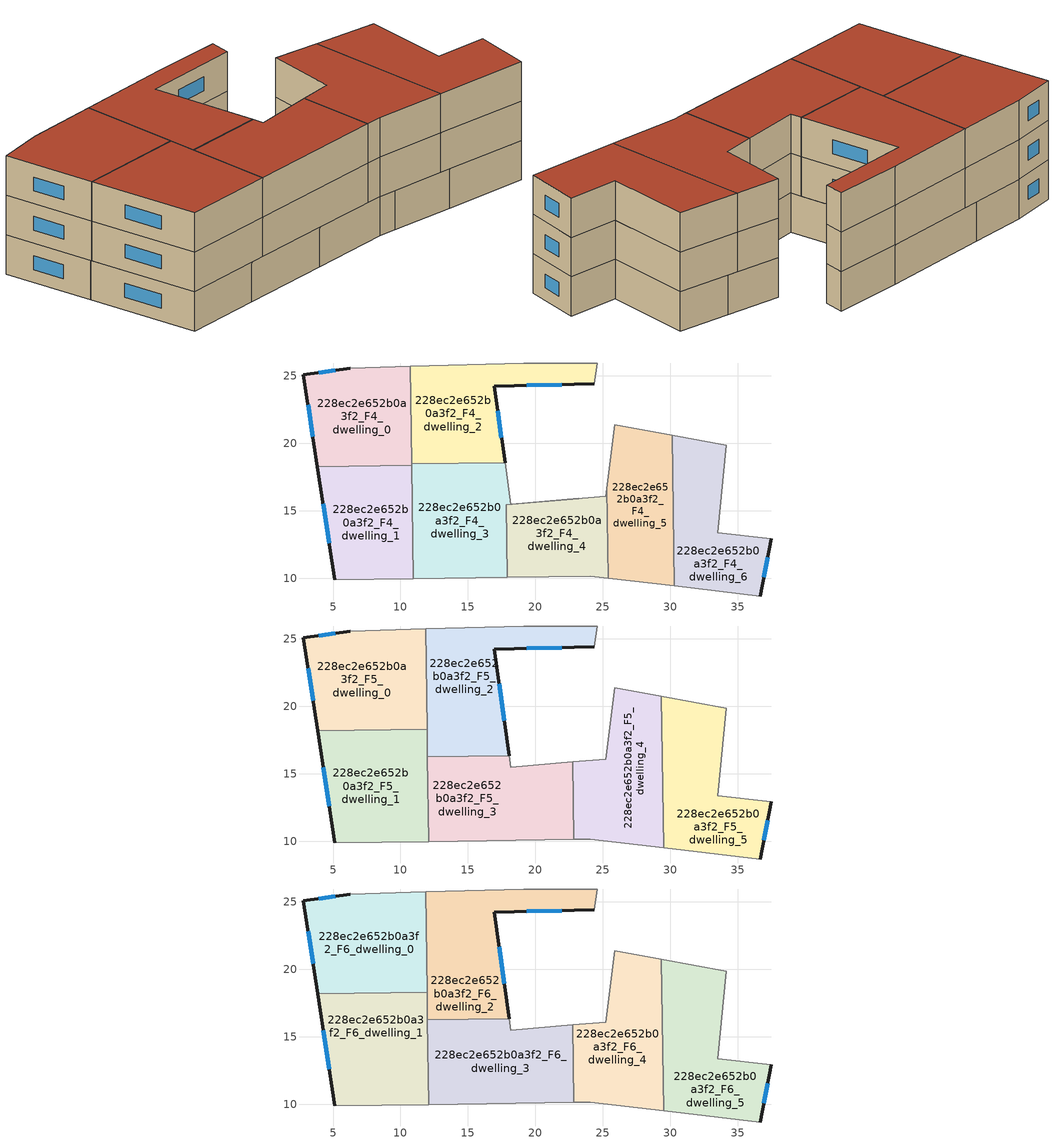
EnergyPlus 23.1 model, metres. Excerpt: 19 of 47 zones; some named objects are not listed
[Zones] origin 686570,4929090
228ec2e652b0a3f2_F4_dwelling_0
 floor to 228ec2e652b0a3f2_F3_dwelling_0 (EU_floor_Construction): 10.72,25.71 10.83,18.36 3.85,18.26 2.81,25.08 6.28,25.58 z12
 wall outside (EU_wall_Construction): 6.28,25.58 2.81,25.08 3.85,18.26 z12:15
 wall to 228ec2e652b0a3f2_F4_dwelling_1 (EU_wall_Construction): 3.85,18.26 10.83,18.36 z12:15
 wall adiabatic (EU_wall_Construction): 10.72,25.71 6.28,25.58 z12:15
 wall to 228ec2e652b0a3f2_F4_dwelling_2 (EU_wall_Construction): 10.83,18.48 10.72,25.71 z12:15
 wall to 228ec2e652b0a3f2_F4_dwelling_3 (EU_wall_Construction): 10.83,18.36 10.83,18.48 z12:15
 window (EU_Window_Construction): 3.14,22.86 3.51,20.48 / 5.15,25.41 3.93,25.24 z12.98:14.02
228ec2e652b0a3f2_F4_dwelling_1
 floor to 228ec2e652b0a3f2_F3_dwelling_1 (EU_floor_Construction): 10.83,18.36 10.95,9.96 5.13,9.88 3.85,18.26 z12
 wall outside (EU_wall_Construction): 3.85,18.26 5.13,9.88 z12:15
 wall adiabatic (EU_wall_Construction): 5.13,9.88 10.95,9.96 z12:15
 wall to 228ec2e652b0a3f2_F4_dwelling_3 (EU_wall_Construction): 10.95,9.96 10.83,18.36 z12:15
 window (EU_Window_Construction): 4.26,15.53 4.71,12.6 z12.98:14.02
228ec2e652b0a3f2_F4_dwelling_2
 floor to 228ec2e652b0a3f2_F3_dwelling_2 (EU_floor_Construction): 24.57,25.93 24.38,24.41 16.94,24.25 17.75,18.58 10.83,18.47 10.72,25.71 19.15,25.96 z12
 wall outside (EU_wall_Construction): 17.75,18.58 16.94,24.25 24.38,24.41 z12:15
 wall adiabatic (EU_wall_Construction): 24.38,24.41 24.57,25.93 19.15,25.96 10.72,25.71 z12:15
 wall to 228ec2e652b0a3f2_F4_dwelling_3 (EU_wall_Construction): 10.83,18.47 17.75,18.58 z12:15
 window (EU_Window_Construction): 19.36,24.3 21.96,24.35 / 17.48,20.42 17.2,22.4 z12.98:14.02
228ec2e652b0a3f2_F4_dwelling_3
 floor to 228ec2e652b0a3f2_F3_dwelling_3 (EU_floor_Construction): 23.2,15.91 17.84,15.46 17.92,10.06 10.95,9.96 10.83,18.47 17.75,18.58 18.19,15.5 z12
 wall adiabatic (EU_wall_Construction): 17.84,15.46 23.2,15.91 / 10.95,9.96 17.92,10.06 / 23.2,15.92 18.19,15.5 17.75,18.58 z12:15
 wall to 228ec2e652b0a3f2_F4_dwelling_4 (EU_wall_Construction): 17.92,10.06 17.84,15.46 z12:15
 ceiling adiabatic (EU_roof_Construction): 12.09,9.98 11.97,18.49 10.83,18.47 10.95,9.96 z15
228ec2e652b0a3f2_F4_dwelling_4
 floor to 228ec2e652b0a3f2_F3_dwelling_4 (EU_floor_Construction): 25.3,16.66 25.4,10 24.06,10.16 17.92,10.06 17.84,15.46 25.23,16.08 z12
 wall adiabatic (EU_wall_Construction): 25.3,16.66 25.23,16.08 17.84,15.46 / 17.92,10.06 24.06,10.16 25.4,10 z12:15
 wall to 228ec2e652b0a3f2_F4_dwelling_5 (EU_wall_Construction): 25.4,10 25.3,16.66 z12:15
228ec2e652b0a3f2_F4_dwelling_5
 floor to 228ec2e652b0a3f2_F3_dwelling_5 (EU_floor_Construction): 30.13,20.59 30.3,9.43 25.4,10 25.3,16.66 25.89,21.37 z12
 wall adiabatic (EU_wall_Construction): 25.4,10 30.3,9.43 / 30.13,20.59 25.89,21.37 25.3,16.66 z12:15
 wall to 228ec2e652b0a3f2_F4_dwelling_6 (EU_wall_Construction): 30.3,9.43 30.13,20.59 z12:15
228ec2e652b0a3f2_F4_dwelling_6
 floor to 228ec2e652b0a3f2_F3_dwelling_6 (EU_floor_Construction): 34.14,19.86 33.53,13.38 37.47,12.92 36.67,8.68 30.3,9.43 30.13,20.59 z12
 wall outside (EU_wall_Construction): 36.67,8.68 37.47,12.92 z12:15
 wall adiabatic (EU_wall_Construction): 30.3,9.43 36.67,8.68 / 37.47,12.92 33.53,13.38 34.14,19.86 30.13,20.59 z12:15
 window (EU_Window_Construction): 36.93,10.06 37.21,11.54 z12.98:14.02
228ec2e652b0a3f2_F5_dwelling_0
 floor to 228ec2e652b0a3f2_F4_dwelling_0 (EU_floor_Construction): 10.72,25.71 10.83,18.36 3.85,18.26 2.81,25.08 6.28,25.58 z15
 floor to 228ec2e652b0a3f2_F4_dwelling_1 (EU_floor_Construction): 10.83,18.36 10.83,18.29 3.86,18.19 3.85,18.26 z15
 floor to 228ec2e652b0a3f2_F4_dwelling_2 (EU_floor_Construction): 11.86,25.74 11.97,18.49 10.83,18.48 10.72,25.71 z15
 floor adiabatic (EU_floor_Construction): 11.97,18.49 11.97,18.31 10.83,18.29 10.83,18.48 z15
 wall outside (EU_wall_Construction): 6.28,25.58 2.81,25.08 3.86,18.19 z15:18
 wall to 228ec2e652b0a3f2_F5_dwelling_1 (EU_wall_Construction): 3.86,18.19 11.97,18.31 z15:18
 wall adiabatic (EU_wall_Construction): 11.86,25.74 6.28,25.58 z15:18
 wall to 228ec2e652b0a3f2_F5_dwelling_2 (EU_wall_Construction): 11.97,18.31 11.86,25.74 z15:18
 window (EU_Window_Construction): 3.15,22.83 3.52,20.43 / 5.15,25.41 3.93,25.24 z15.98:17.02
228ec2e652b0a3f2_F5_dwelling_1
 floor to 228ec2e652b0a3f2_F4_dwelling_1 (EU_floor_Construction): 10.83,18.29 10.95,9.96 5.13,9.88 3.86,18.19 z15
 floor adiabatic (EU_floor_Construction): 11.97,18.31 12.09,9.98 10.95,9.96 10.83,18.29 z15
 wall outside (EU_wall_Construction): 3.86,18.19 5.13,9.88 z15:18
 wall adiabatic (EU_wall_Construction): 5.13,9.88 12.09,9.98 z15:18
 wall to 228ec2e652b0a3f2_F5_dwelling_3 (EU_wall_Construction): 12.09,9.98 12,16.26 z15:18
 wall to 228ec2e652b0a3f2_F5_dwelling_2 (EU_wall_Construction): 12,16.26 11.97,18.31 z15:18
 window (EU_Window_Construction): 4.27,15.48 4.71,12.58 z15.98:17.02
228ec2e652b0a3f2_F5_dwelling_2
 floor to 228ec2e652b0a3f2_F4_dwelling_2 (EU_floor_Construction): 24.57,25.93 24.38,24.41 16.94,24.25 17.75,18.58 11.97,18.49 11.86,25.74 19.15,25.96 z15
 floor to 228ec2e652b0a3f2_F4_dwelling_3 (EU_floor_Construction): 17.75,18.58 18.06,16.35 12,16.26 11.97,18.49 z15
 wall outside (EU_wall_Construction): 18.06,16.35 16.94,24.25 24.38,24.41 z15:18
 wall adiabatic (EU_wall_Construction): 24.38,24.41 24.57,25.93 19.15,25.96 11.86,25.74 z15:18
 wall to 228ec2e652b0a3f2_F5_dwelling_3 (EU_wall_Construction): 12,16.26 18.06,16.35 z15:18
 window (EU_Window_Construction): 19.36,24.3 21.96,24.35 / 17.7,18.92 17.3,21.68 z15.98:17.02
228ec2e652b0a3f2_F5_dwelling_3
 floor to 228ec2e652b0a3f2_F4_dwelling_3 (EU_floor_Construction): 22.75,15.88 17.84,15.46 17.92,10.06 12.09,9.98 12,16.26 18.06,16.35 18.19,15.5 z15
 floor to 228ec2e652b0a3f2_F4_dwelling_4 (EU_floor_Construction): 22.75,15.88 22.83,10.14 17.92,10.06 17.84,15.46 z15
 wall to 228ec2e652b0a3f2_F5_dwelling_4 (EU_wall_Construction): 22.83,10.14 22.75,15.88 z15:18
 wall adiabatic (EU_wall_Construction): 12.09,9.98 22.83,10.14 / 22.75,15.88 18.19,15.5 18.06,16.35 z15:18
228ec2e652b0a3f2_F5_dwelling_4
 floor to 228ec2e652b0a3f2_F4_dwelling_4 (EU_floor_Construction): 25.3,16.66 25.4,10 24.06,10.16 22.83,10.14 22.75,15.88 25.23,16.08 z15
 floor to 228ec2e652b0a3f2_F4_dwelling_5 (EU_floor_Construction): 29.33,20.74 29.49,9.52 25.4,10 25.3,16.66 25.89,21.37 z15
 wall adiabatic (EU_wall_Construction): 29.33,20.74 25.89,21.37 25.23,16.08 22.75,15.88 / 22.83,10.14 24.06,10.16 29.49,9.52 z15:18
 wall to 228ec2e652b0a3f2_F5_dwelling_5 (EU_wall_Construction): 29.49,9.52 29.33,20.74 z15:18
228ec2e652b0a3f2_F5_dwelling_5
 floor to 228ec2e652b0a3f2_F4_dwelling_5 (EU_floor_Construction): 30.13,20.59 30.3,9.43 29.49,9.52 29.33,20.74 z15
 floor to 228ec2e652b0a3f2_F4_dwelling_6 (EU_floor_Construction): 34.14,19.86 33.53,13.38 37.47,12.92 36.67,8.68 30.3,9.43 30.13,20.59 z15
 wall outside (EU_wall_Construction): 36.67,8.68 37.47,12.92 z15:18
 wall adiabatic (EU_wall_Construction): 29.49,9.52 36.67,8.68 / 37.47,12.92 33.53,13.38 34.14,19.86 29.33,20.74 z15:18
 window (EU_Window_Construction): 36.93,10.06 37.21,11.54 z15.98:17.02
228ec2e652b0a3f2_F6_dwelling_0
 floor to 228ec2e652b0a3f2_F5_dwelling_0 (EU_floor_Construction): 11.86,25.74 11.97,18.31 3.86,18.19 2.81,25.08 6.28,25.58 z18
 wall outside (EU_wall_Construction): 6.28,25.58 2.81,25.08 3.86,18.19 z18:21
 wall to 228ec2e652b0a3f2_F6_dwelling_1 (EU_wall_Construction): 3.86,18.19 11.97,18.31 z18:21
 wall adiabatic (EU_wall_Construction): 11.86,25.74 6.28,25.58 z18:21
 wall to 228ec2e652b0a3f2_F6_dwelling_2 (EU_wall_Construction): 11.97,18.31 11.86,25.74 z18:21
 window (EU_Window_Construction): 3.15,22.83 3.52,20.43 / 5.15,25.41 3.93,25.24 z18.98:20.02
 roof outside (EU_roof_Construction): 11.97,18.31 11.86,25.74 6.28,25.58 2.81,25.08 3.86,18.19 z21
228ec2e652b0a3f2_F6_dwelling_1
 floor to 228ec2e652b0a3f2_F5_dwelling_1 (EU_floor_Construction): 11.97,18.31 12.09,9.98 5.13,9.88 3.86,18.19 z18
 wall outside (EU_wall_Construction): 3.86,18.19 5.13,9.88 z18:21
 wall adiabatic (EU_wall_Construction): 5.13,9.88 12.09,9.98 z18:21
 wall to 228ec2e652b0a3f2_F6_dwelling_3 (EU_wall_Construction): 12.09,9.98 12,16.26 z18:21
 wall to 228ec2e652b0a3f2_F6_dwelling_2 (EU_wall_Construction): 12,16.26 11.97,18.31 z18:21
 window (EU_Window_Construction): 4.27,15.48 4.71,12.58 z18.98:20.02
 roof outside (EU_roof_Construction): 12.09,9.98 11.97,18.31 3.86,18.19 5.13,9.88 z21
228ec2e652b0a3f2_F6_dwelling_2
 floor to 228ec2e652b0a3f2_F5_dwelling_2 (EU_floor_Construction): 24.57,25.93 24.38,24.41 16.94,24.25 18.06,16.35 12,16.26 11.86,25.74 19.15,25.96 z18
 wall outside (EU_wall_Construction): 18.06,16.35 16.94,24.25 24.38,24.41 z18:21
 wall adiabatic (EU_wall_Construction): 24.38,24.41 24.57,25.93 19.15,25.96 11.86,25.74 z18:21
 wall to 228ec2e652b0a3f2_F6_dwelling_3 (EU_wall_Construction): 12,16.26 18.06,16.35 z18:21
 window (EU_Window_Construction): 19.36,24.3 21.96,24.35 / 17.7,18.92 17.3,21.68 z18.98:20.02
 roof outside (EU_roof_Construction): 18.06,16.35 16.94,24.25 24.38,24.41 24.57,25.93 19.15,25.96 11.86,25.74 12,16.26 z21
228ec2e652b0a3f2_F6_dwelling_3
 floor to 228ec2e652b0a3f2_F5_dwelling_3 (EU_floor_Construction): 22.75,15.88 22.83,10.14 12.09,9.98 12,16.26 18.06,16.35 18.19,15.5 z18
 wall to 228ec2e652b0a3f2_F6_dwelling_4 (EU_wall_Construction): 22.83,10.14 22.75,15.88 z18:21
 wall adiabatic (EU_wall_Construction): 12.09,9.98 22.83,10.14 / 22.75,15.88 18.19,15.5 18.06,16.35 z18:21
 roof outside (EU_roof_Construction): 22.83,10.14 22.75,15.88 18.19,15.5 18.06,16.35 12,16.26 12.09,9.98 z21
228ec2e652b0a3f2_F6_dwelling_4
 floor to 228ec2e652b0a3f2_F5_dwelling_4 (EU_floor_Construction): 29.33,20.74 29.49,9.52 24.06,10.16 22.83,10.14 22.75,15.88 25.23,16.08 25.89,21.37 z18
 wall adiabatic (EU_wall_Construction): 29.33,20.74 25.89,21.37 25.23,16.08 22.75,15.88 / 22.83,10.14 24.06,10.16 29.49,9.52 z18:21
 wall to 228ec2e652b0a3f2_F6_dwelling_5 (EU_wall_Construction): 29.49,9.52 29.33,20.74 z18:21
 roof outside (EU_roof_Construction): 29.49,9.52 29.33,20.74 25.89,21.37 25.23,16.08 22.75,15.88 22.83,10.14 24.06,10.16 z21
228ec2e652b0a3f2_F6_dwelling_5
 floor to 228ec2e652b0a3f2_F5_dwelling_5 (EU_floor_Construction): 34.14,19.86 33.53,13.38 37.47,12.92 36.67,8.68 29.49,9.52 29.33,20.74 z18
 wall outside (EU_wall_Construction): 36.67,8.68 37.47,12.92 z18:21
 wall adiabatic (EU_wall_Construction): 29.49,9.52 36.67,8.68 / 37.47,12.92 33.53,13.38 34.14,19.86 29.33,20.74 z18:21
 window (EU_Window_Construction): 36.93,10.06 37.21,11.54 z18.98:20.02
 roof outside (EU_roof_Construction): 36.67,8.68 37.47,12.92 33.53,13.38 34.14,19.86 29.33,20.74 29.49,9.52 z21
[Building]
EU S2 Campaign: North Axis=0; Terrain=City; Solar Distribution=FullExterior
[Site:Location]
Bologna: Latitude=44.5; Longitude=11.25; Time Zone=1; Elevation=37
[SizingPeriod:WeatherFileDays]
AnnualSizingPeriod: Begin Month=1; Begin Day of Month=1; End Month=12; End Day of Month=31; Day of Week for Start Day=Monday; Use Weather File Daylight Saving Period=No; Use Weather File Rain and Snow Indicators=No
[MATERIAL]
EU_InternalMass_Material: Roughness=MediumRough; Thickness=0.1; Conductivity=1; Density=1800; Specific Heat=900; Thermal Absorptance=0.9; Solar Absorptance=0.7; Visible Absorptance=0.7
[MATERIAL:NOMASS] Roughness=MediumRough; Thermal Absorptance=0.9; Solar Absorptance=0.7; Visible Absorptance=0.7
Name | Thermal Resistance
EU_wall_NoMass | 0.905828
EU_roof_NoMass | 0.37593
EU_floor_NoMass | 0.67114
[WINDOWMATERIAL:SIMPLEGLAZINGSYSTEM]
EU_Window_SimpleGlazing: UFactor=4.52486; Solar Heat Gain Coefficient=0.85; Visible Transmittance=0.85
[CONSTRUCTION]
EU_wall_Construction: EU_wall_NoMass
EU_roof_Construction: EU_roof_NoMass
EU_floor_Construction: EU_floor_NoMass
EU_Window_Construction: EU_Window_SimpleGlazing
EU_InternalMass_Construction: EU_InternalMass_Material
[ZONE] Type=1; Multiplier=1; Ceiling Height=autocalculate; Floor Area=autocalculate; Part of Total Floor Area=Yes
Name | Volume
228ec2e652b0a3f2_F4_dwelling_0 | 161.511
228ec2e652b0a3f2_F5_dwelling_0; 228ec2e652b0a3f2_F6_dwelling_0 | 188.432
228ec2e652b0a3f2_F4_dwelling_1; 228ec2e652b0a3f2_F4_dwelling_5 | 161.525
228ec2e652b0a3f2_F5_dwelling_1; 228ec2e652b0a3f2_F6_dwelling_1 | 188.418
228ec2e652b0a3f2_F4_dwelling_2 | 177.877
228ec2e652b0a3f2_F5_dwelling_2; 228ec2e652b0a3f2_F6_dwelling_2 | 192.767
228ec2e652b0a3f2_F4_dwelling_3 | 179.377
228ec2e652b0a3f2_F5_dwelling_3; 228ec2e652b0a3f2_F6_dwelling_3 | 192.757
228ec2e652b0a3f2_F4_dwelling_4 | 127.307
228ec2e652b0a3f2_F5_dwelling_4; 228ec2e652b0a3f2_F6_dwelling_4 | 179.777
228ec2e652b0a3f2_F5_dwelling_5; 228ec2e652b0a3f2_F6_dwelling_5 | 188.436
228ec2e652b0a3f2_F4_dwelling_6 | 161.507
[INTERNALMASS] Construction=EU_InternalMass_Construction
Name | Zone or ZoneList | Surface Area
228ec2e652b0a3f2_F4_dwelling_0_EU_InternalMass | 228ec2e652b0a3f2_F4_dwelling_0 | 53.8364
228ec2e652b0a3f2_F4_dwelling_1_EU_InternalMass | 228ec2e652b0a3f2_F4_dwelling_1 | 53.8406
228ec2e652b0a3f2_F4_dwelling_2_EU_InternalMass | 228ec2e652b0a3f2_F4_dwelling_2 | 59.2919
228ec2e652b0a3f2_F4_dwelling_3_EU_InternalMass | 228ec2e652b0a3f2_F4_dwelling_3 | 59.7897
228ec2e652b0a3f2_F4_dwelling_4_EU_InternalMass | 228ec2e652b0a3f2_F4_dwelling_4 | 42.4284
228ec2e652b0a3f2_F4_dwelling_5_EU_InternalMass | 228ec2e652b0a3f2_F4_dwelling_5 | 53.8418
228ec2e652b0a3f2_F4_dwelling_6_EU_InternalMass | 228ec2e652b0a3f2_F4_dwelling_6 | 53.8357
228ec2e652b0a3f2_F5_dwelling_0_EU_InternalMass | 228ec2e652b0a3f2_F5_dwelling_0 | 62.8107
228ec2e652b0a3f2_F5_dwelling_1_EU_InternalMass | 228ec2e652b0a3f2_F5_dwelling_1 | 62.8058
228ec2e652b0a3f2_F5_dwelling_2_EU_InternalMass | 228ec2e652b0a3f2_F5_dwelling_2 | 64.2544
228ec2e652b0a3f2_F5_dwelling_3_EU_InternalMass | 228ec2e652b0a3f2_F5_dwelling_3 | 64.2516
228ec2e652b0a3f2_F5_dwelling_4_EU_InternalMass | 228ec2e652b0a3f2_F5_dwelling_4 | 59.9259
228ec2e652b0a3f2_F5_dwelling_5_EU_InternalMass | 228ec2e652b0a3f2_F5_dwelling_5 | 62.8121
228ec2e652b0a3f2_F6_dwelling_0_EU_InternalMass | 228ec2e652b0a3f2_F6_dwelling_0 | 62.8107
228ec2e652b0a3f2_F6_dwelling_1_EU_InternalMass | 228ec2e652b0a3f2_F6_dwelling_1 | 62.8058
228ec2e652b0a3f2_F6_dwelling_2_EU_InternalMass | 228ec2e652b0a3f2_F6_dwelling_2 | 64.2544
228ec2e652b0a3f2_F6_dwelling_3_EU_InternalMass | 228ec2e652b0a3f2_F6_dwelling_3 | 64.2516
228ec2e652b0a3f2_F6_dwelling_4_EU_InternalMass | 228ec2e652b0a3f2_F6_dwelling_4 | 59.9259
228ec2e652b0a3f2_F6_dwelling_5_EU_InternalMass | 228ec2e652b0a3f2_F6_dwelling_5 | 62.8121
[OTHEREQUIPMENT] Fuel Type=Electricity; Design Level Calculation Method=Watts/Area; Power per Zone Floor Area=1; Fraction Latent=0; Fraction Radiant=0; Fraction Lost=0; Carbon Dioxide Generation Rate=0; EndUse Subcategory=EU_Step8_InternalGains
Name | Zone or ZoneList or Space or SpaceList | Schedule
EU_Step8_InternalGain_228ec2e652b0a3f2_F4_dwelling_0_f000 | 228ec2e652b0a3f2_F4_dwelling_0 | EU_Step8_GainSchedule_228ec2e652b0a3f2_F4_dwelling_0_f000
EU_Step8_InternalGain_228ec2e652b0a3f2_F4_dwelling_1_f000 | 228ec2e652b0a3f2_F4_dwelling_1 | EU_Step8_GainSchedule_228ec2e652b0a3f2_F4_dwelling_1_f000
EU_Step8_InternalGain_228ec2e652b0a3f2_F4_dwelling_2_f000 | 228ec2e652b0a3f2_F4_dwelling_2 | EU_Step8_GainSchedule_228ec2e652b0a3f2_F4_dwelling_2_f000
EU_Step8_InternalGain_228ec2e652b0a3f2_F4_dwelling_3_f000 | 228ec2e652b0a3f2_F4_dwelling_3 | EU_Step8_GainSchedule_228ec2e652b0a3f2_F4_dwelling_3_f000
EU_Step8_InternalGain_228ec2e652b0a3f2_F4_dwelling_4_f000 | 228ec2e652b0a3f2_F4_dwelling_4 | EU_Step8_GainSchedule_228ec2e652b0a3f2_F4_dwelling_4_f000
EU_Step8_InternalGain_228ec2e652b0a3f2_F4_dwelling_5_f000 | 228ec2e652b0a3f2_F4_dwelling_5 | EU_Step8_GainSchedule_228ec2e652b0a3f2_F4_dwelling_5_f000
EU_Step8_InternalGain_228ec2e652b0a3f2_F4_dwelling_6_f000 | 228ec2e652b0a3f2_F4_dwelling_6 | EU_Step8_GainSchedule_228ec2e652b0a3f2_F4_dwelling_6_f000
EU_Step8_InternalGain_228ec2e652b0a3f2_F5_dwelling_0_f000 | 228ec2e652b0a3f2_F5_dwelling_0 | EU_Step8_GainSchedule_228ec2e652b0a3f2_F5_dwelling_0_f000
EU_Step8_InternalGain_228ec2e652b0a3f2_F5_dwelling_1_f000 | 228ec2e652b0a3f2_F5_dwelling_1 | EU_Step8_GainSchedule_228ec2e652b0a3f2_F5_dwelling_1_f000
EU_Step8_InternalGain_228ec2e652b0a3f2_F5_dwelling_2_f000 | 228ec2e652b0a3f2_F5_dwelling_2 | EU_Step8_GainSchedule_228ec2e652b0a3f2_F5_dwelling_2_f000
EU_Step8_InternalGain_228ec2e652b0a3f2_F5_dwelling_3_f000 | 228ec2e652b0a3f2_F5_dwelling_3 | EU_Step8_GainSchedule_228ec2e652b0a3f2_F5_dwelling_3_f000
EU_Step8_InternalGain_228ec2e652b0a3f2_F5_dwelling_4_f000 | 228ec2e652b0a3f2_F5_dwelling_4 | EU_Step8_GainSchedule_228ec2e652b0a3f2_F5_dwelling_4_f000
EU_Step8_InternalGain_228ec2e652b0a3f2_F5_dwelling_5_f000 | 228ec2e652b0a3f2_F5_dwelling_5 | EU_Step8_GainSchedule_228ec2e652b0a3f2_F5_dwelling_5_f000
EU_Step8_InternalGain_228ec2e652b0a3f2_F6_dwelling_0_f000 | 228ec2e652b0a3f2_F6_dwelling_0 | EU_Step8_GainSchedule_228ec2e652b0a3f2_F6_dwelling_0_f000
EU_Step8_InternalGain_228ec2e652b0a3f2_F6_dwelling_1_f000 | 228ec2e652b0a3f2_F6_dwelling_1 | EU_Step8_GainSchedule_228ec2e652b0a3f2_F6_dwelling_1_f000
EU_Step8_InternalGain_228ec2e652b0a3f2_F6_dwelling_2_f000 | 228ec2e652b0a3f2_F6_dwelling_2 | EU_Step8_GainSchedule_228ec2e652b0a3f2_F6_dwelling_2_f000
EU_Step8_InternalGain_228ec2e652b0a3f2_F6_dwelling_3_f000 | 228ec2e652b0a3f2_F6_dwelling_3 | EU_Step8_GainSchedule_228ec2e652b0a3f2_F6_dwelling_3_f000
EU_Step8_InternalGain_228ec2e652b0a3f2_F6_dwelling_4_f000 | 228ec2e652b0a3f2_F6_dwelling_4 | EU_Step8_GainSchedule_228ec2e652b0a3f2_F6_dwelling_4_f000
EU_Step8_InternalGain_228ec2e652b0a3f2_F6_dwelling_5_f000 | 228ec2e652b0a3f2_F6_dwelling_5 | EU_Step8_GainSchedule_228ec2e652b0a3f2_F6_dwelling_5_f000
[ZONEVENTILATION:DESIGNFLOWRATE] Schedule=EU_AlwaysOn; Design Flow Rate Calculation Method=AirChanges/Hour; Air Changes per Hour=0.73129; Ventilation Type=Natural; Fan Pressure Rise=0; Fan Total Efficiency=1; Constant Term Coefficient=1; Temperature Term Coefficient=0; Velocity Term Coefficient=0; Velocity Squared Term Coefficient=0; Minimum Indoor Temperature=-100; Maximum Indoor Temperature=100; Delta Temperature=-100; Minimum Outdoor Temperature=-100; Maximum Outdoor Temperature=100; Maximum Wind Speed=40
Name | Zone or ZoneList or Space or SpaceList
EU_ConstantAir_228ec2e652b0a3f2_F4_dwelling_0 | 228ec2e652b0a3f2_F4_dwelling_0
EU_ConstantAir_228ec2e652b0a3f2_F4_dwelling_1 | 228ec2e652b0a3f2_F4_dwelling_1
EU_ConstantAir_228ec2e652b0a3f2_F4_dwelling_2 | 228ec2e652b0a3f2_F4_dwelling_2
EU_ConstantAir_228ec2e652b0a3f2_F4_dwelling_3 | 228ec2e652b0a3f2_F4_dwelling_3
EU_ConstantAir_228ec2e652b0a3f2_F4_dwelling_4 | 228ec2e652b0a3f2_F4_dwelling_4
EU_ConstantAir_228ec2e652b0a3f2_F4_dwelling_5 | 228ec2e652b0a3f2_F4_dwelling_5
EU_ConstantAir_228ec2e652b0a3f2_F4_dwelling_6 | 228ec2e652b0a3f2_F4_dwelling_6
EU_ConstantAir_228ec2e652b0a3f2_F5_dwelling_0 | 228ec2e652b0a3f2_F5_dwelling_0
EU_ConstantAir_228ec2e652b0a3f2_F5_dwelling_1 | 228ec2e652b0a3f2_F5_dwelling_1
EU_ConstantAir_228ec2e652b0a3f2_F5_dwelling_2 | 228ec2e652b0a3f2_F5_dwelling_2
EU_ConstantAir_228ec2e652b0a3f2_F5_dwelling_3 | 228ec2e652b0a3f2_F5_dwelling_3
EU_ConstantAir_228ec2e652b0a3f2_F5_dwelling_4 | 228ec2e652b0a3f2_F5_dwelling_4
EU_ConstantAir_228ec2e652b0a3f2_F5_dwelling_5 | 228ec2e652b0a3f2_F5_dwelling_5
EU_ConstantAir_228ec2e652b0a3f2_F6_dwelling_0 | 228ec2e652b0a3f2_F6_dwelling_0
EU_ConstantAir_228ec2e652b0a3f2_F6_dwelling_1 | 228ec2e652b0a3f2_F6_dwelling_1
EU_ConstantAir_228ec2e652b0a3f2_F6_dwelling_2 | 228ec2e652b0a3f2_F6_dwelling_2
EU_ConstantAir_228ec2e652b0a3f2_F6_dwelling_3 | 228ec2e652b0a3f2_F6_dwelling_3
EU_ConstantAir_228ec2e652b0a3f2_F6_dwelling_4 | 228ec2e652b0a3f2_F6_dwelling_4
EU_ConstantAir_228ec2e652b0a3f2_F6_dwelling_5 | 228ec2e652b0a3f2_F6_dwelling_5
[HVACTEMPLATE:ZONE:IDEALLOADSAIRSYSTEM] System Availability Schedule=EU_AlwaysOn; Maximum Heating Supply Air Temperature=50; Minimum Cooling Supply Air Temperature=13; Maximum Heating Supply Air Humidity Ratio=0.0156; Minimum Cooling Supply Air Humidity Ratio=0.0077; Heating Limit=NoLimit; Cooling Limit=NoLimit; Heating Availability Schedule=EU_AlwaysOn; Cooling Availability Schedule=EU_CoolingOff; Dehumidification Control Type=ConstantSensibleHeatRatio; Cooling Sensible Heat Ratio=0.7; Dehumidification Setpoint=60; Humidification Control Type=None; Humidification Setpoint=30; Outdoor Air Method=None; Outdoor Air Flow Rate per Person=0.00944; Outdoor Air Flow Rate per Zone Floor Area=0; Outdoor Air Flow Rate per Zone=0; Demand Controlled Ventilation Type=None; Outdoor Air Economizer Type=NoEconomizer; Heat Recovery Type=None; Sensible Heat Recovery Effectiveness=0.7; Latent Heat Recovery Effectiveness=0.65
Name | Template Thermostat
228ec2e652b0a3f2_F4_dwelling_0 | EU_HeatOnly_228ec2e652b0a3f2_F4_dwelling_0
228ec2e652b0a3f2_F4_dwelling_1 | EU_HeatOnly_228ec2e652b0a3f2_F4_dwelling_1
228ec2e652b0a3f2_F4_dwelling_2 | EU_HeatOnly_228ec2e652b0a3f2_F4_dwelling_2
228ec2e652b0a3f2_F4_dwelling_3 | EU_HeatOnly_228ec2e652b0a3f2_F4_dwelling_3
228ec2e652b0a3f2_F4_dwelling_4 | EU_HeatOnly_228ec2e652b0a3f2_F4_dwelling_4
228ec2e652b0a3f2_F4_dwelling_5 | EU_HeatOnly_228ec2e652b0a3f2_F4_dwelling_5
228ec2e652b0a3f2_F4_dwelling_6 | EU_HeatOnly_228ec2e652b0a3f2_F4_dwelling_6
228ec2e652b0a3f2_F5_dwelling_0 | EU_HeatOnly_228ec2e652b0a3f2_F5_dwelling_0
228ec2e652b0a3f2_F5_dwelling_1 | EU_HeatOnly_228ec2e652b0a3f2_F5_dwelling_1
228ec2e652b0a3f2_F5_dwelling_2 | EU_HeatOnly_228ec2e652b0a3f2_F5_dwelling_2
228ec2e652b0a3f2_F5_dwelling_3 | EU_HeatOnly_228ec2e652b0a3f2_F5_dwelling_3
228ec2e652b0a3f2_F5_dwelling_4 | EU_HeatOnly_228ec2e652b0a3f2_F5_dwelling_4
228ec2e652b0a3f2_F5_dwelling_5 | EU_HeatOnly_228ec2e652b0a3f2_F5_dwelling_5
228ec2e652b0a3f2_F6_dwelling_0 | EU_HeatOnly_228ec2e652b0a3f2_F6_dwelling_0
228ec2e652b0a3f2_F6_dwelling_1 | EU_HeatOnly_228ec2e652b0a3f2_F6_dwelling_1
228ec2e652b0a3f2_F6_dwelling_2 | EU_HeatOnly_228ec2e652b0a3f2_F6_dwelling_2
228ec2e652b0a3f2_F6_dwelling_3 | EU_HeatOnly_228ec2e652b0a3f2_F6_dwelling_3
228ec2e652b0a3f2_F6_dwelling_4 | EU_HeatOnly_228ec2e652b0a3f2_F6_dwelling_4
228ec2e652b0a3f2_F6_dwelling_5 | EU_HeatOnly_228ec2e652b0a3f2_F6_dwelling_5
[SIZING:ZONE] Zone Cooling Design Supply Air Temperature Input Method=SupplyAirTemperature; Zone Cooling Design Supply Air Temperature=13; Zone Heating Design Supply Air Temperature Input Method=SupplyAirTemperature; Zone Heating Design Supply Air Temperature=50; Zone Cooling Design Supply Air Humidity Ratio=0.008; Zone Heating Design Supply Air Humidity Ratio=0.008; Cooling Design Air Flow Method=DesignDay; Cooling Design Air Flow Rate=0; Cooling Minimum Air Flow per Zone Floor Area=0.000762; Cooling Minimum Air Flow=0; Cooling Minimum Air Flow Fraction=0.2; Heating Design Air Flow Method=DesignDay; Heating Design Air Flow Rate=0; Heating Maximum Air Flow per Zone Floor Area=0.002032; Heating Maximum Air Flow=0.141576; Heating Maximum Air Flow Fraction=0.3; Account for Dedicated Outdoor Air System=No; Dedicated Outdoor Air System Control Strategy=NeutralSupplyAir; Dedicated Outdoor Air Low Setpoint Temperature for Design=autosize; Dedicated Outdoor Air High Setpoint Temperature for Design=autosize; Zone Load Sizing Method=Sensible Load Only No Latent Load; Zone Latent Cooling Design Supply Air Humidity Ratio Input Method=HumidityRatioDifference; Zone Cooling Design Supply Air Humidity Ratio Difference=0.005; Zone Latent Heating Design Supply Air Humidity Ratio Input Method=HumidityRatioDifference; Zone Humidification Design Supply Air Humidity Ratio Difference=0.005
228ec2e652b0a3f2_F4_dwelling_0; 228ec2e652b0a3f2_F4_dwelling_1; 228ec2e652b0a3f2_F4_dwelling_2; 228ec2e652b0a3f2_F4_dwelling_3; 228ec2e652b0a3f2_F4_dwelling_4; 228ec2e652b0a3f2_F4_dwelling_5; 228ec2e652b0a3f2_F4_dwelling_6; 228ec2e652b0a3f2_F5_dwelling_0; 228ec2e652b0a3f2_F5_dwelling_1; 228ec2e652b0a3f2_F5_dwelling_2; 228ec2e652b0a3f2_F5_dwelling_3; 228ec2e652b0a3f2_F5_dwelling_4; 228ec2e652b0a3f2_F5_dwelling_5; 228ec2e652b0a3f2_F6_dwelling_0; 228ec2e652b0a3f2_F6_dwelling_1; 228ec2e652b0a3f2_F6_dwelling_2; 228ec2e652b0a3f2_F6_dwelling_3; 228ec2e652b0a3f2_F6_dwelling_4; 228ec2e652b0a3f2_F6_dwelling_5
[SCHEDULE:CONSTANT]
Name | Hourly Value
EU_AlwaysOn | 1
EU_CoolingOff | 0
[SCHEDULE:FILE] Column Number=1; Rows to Skip at Top=0; Number of Hours of Data=8760; Column Separator=Comma; Interpolate to Timestep=No; Minutes per Item=60; Adjust Schedule for Daylight Savings=Yes
Name | File
EU_Step8_GainSchedule_228ec2e652b0a3f2_F4_dwelling_0_f000 | ../../schedules/228ec2e652b0a3f2/228ec2e652b0a3f2_F4_dwelling_0_f000_gain.csv
EU_Step8_GainSchedule_228ec2e652b0a3f2_F4_dwelling_1_f000 | ../../schedules/228ec2e652b0a3f2/228ec2e652b0a3f2_F4_dwelling_1_f000_gain.csv
EU_Step8_GainSchedule_228ec2e652b0a3f2_F4_dwelling_2_f000 | ../../schedules/228ec2e652b0a3f2/228ec2e652b0a3f2_F4_dwelling_2_f000_gain.csv
EU_Step8_GainSchedule_228ec2e652b0a3f2_F4_dwelling_3_f000 | ../../schedules/228ec2e652b0a3f2/228ec2e652b0a3f2_F4_dwelling_3_f000_gain.csv
EU_Step8_GainSchedule_228ec2e652b0a3f2_F4_dwelling_4_f000 | ../../schedules/228ec2e652b0a3f2/228ec2e652b0a3f2_F4_dwelling_4_f000_gain.csv
EU_Step8_GainSchedule_228ec2e652b0a3f2_F4_dwelling_5_f000 | ../../schedules/228ec2e652b0a3f2/228ec2e652b0a3f2_F4_dwelling_5_f000_gain.csv
EU_Step8_GainSchedule_228ec2e652b0a3f2_F4_dwelling_6_f000 | ../../schedules/228ec2e652b0a3f2/228ec2e652b0a3f2_F4_dwelling_6_f000_gain.csv
EU_Step8_GainSchedule_228ec2e652b0a3f2_F5_dwelling_0_f000 | ../../schedules/228ec2e652b0a3f2/228ec2e652b0a3f2_F5_dwelling_0_f000_gain.csv
EU_Step8_GainSchedule_228ec2e652b0a3f2_F5_dwelling_1_f000 | ../../schedules/228ec2e652b0a3f2/228ec2e652b0a3f2_F5_dwelling_1_f000_gain.csv
EU_Step8_GainSchedule_228ec2e652b0a3f2_F5_dwelling_2_f000 | ../../schedules/228ec2e652b0a3f2/228ec2e652b0a3f2_F5_dwelling_2_f000_gain.csv
EU_Step8_GainSchedule_228ec2e652b0a3f2_F5_dwelling_3_f000 | ../../schedules/228ec2e652b0a3f2/228ec2e652b0a3f2_F5_dwelling_3_f000_gain.csv
EU_Step8_GainSchedule_228ec2e652b0a3f2_F5_dwelling_4_f000 | ../../schedules/228ec2e652b0a3f2/228ec2e652b0a3f2_F5_dwelling_4_f000_gain.csv
EU_Step8_GainSchedule_228ec2e652b0a3f2_F5_dwelling_5_f000 | ../../schedules/228ec2e652b0a3f2/228ec2e652b0a3f2_F5_dwelling_5_f000_gain.csv
EU_Step8_GainSchedule_228ec2e652b0a3f2_F6_dwelling_0_f000 | ../../schedules/228ec2e652b0a3f2/228ec2e652b0a3f2_F6_dwelling_0_f000_gain.csv
EU_Step8_GainSchedule_228ec2e652b0a3f2_F6_dwelling_1_f000 | ../../schedules/228ec2e652b0a3f2/228ec2e652b0a3f2_F6_dwelling_1_f000_gain.csv
EU_Step8_GainSchedule_228ec2e652b0a3f2_F6_dwelling_2_f000 | ../../schedules/228ec2e652b0a3f2/228ec2e652b0a3f2_F6_dwelling_2_f000_gain.csv
EU_Step8_GainSchedule_228ec2e652b0a3f2_F6_dwelling_3_f000 | ../../schedules/228ec2e652b0a3f2/228ec2e652b0a3f2_F6_dwelling_3_f000_gain.csv
EU_Step8_GainSchedule_228ec2e652b0a3f2_F6_dwelling_4_f000 | ../../schedules/228ec2e652b0a3f2/228ec2e652b0a3f2_F6_dwelling_4_f000_gain.csv
EU_Step8_GainSchedule_228ec2e652b0a3f2_F6_dwelling_5_f000 | ../../schedules/228ec2e652b0a3f2/228ec2e652b0a3f2_F6_dwelling_5_f000_gain.csv
